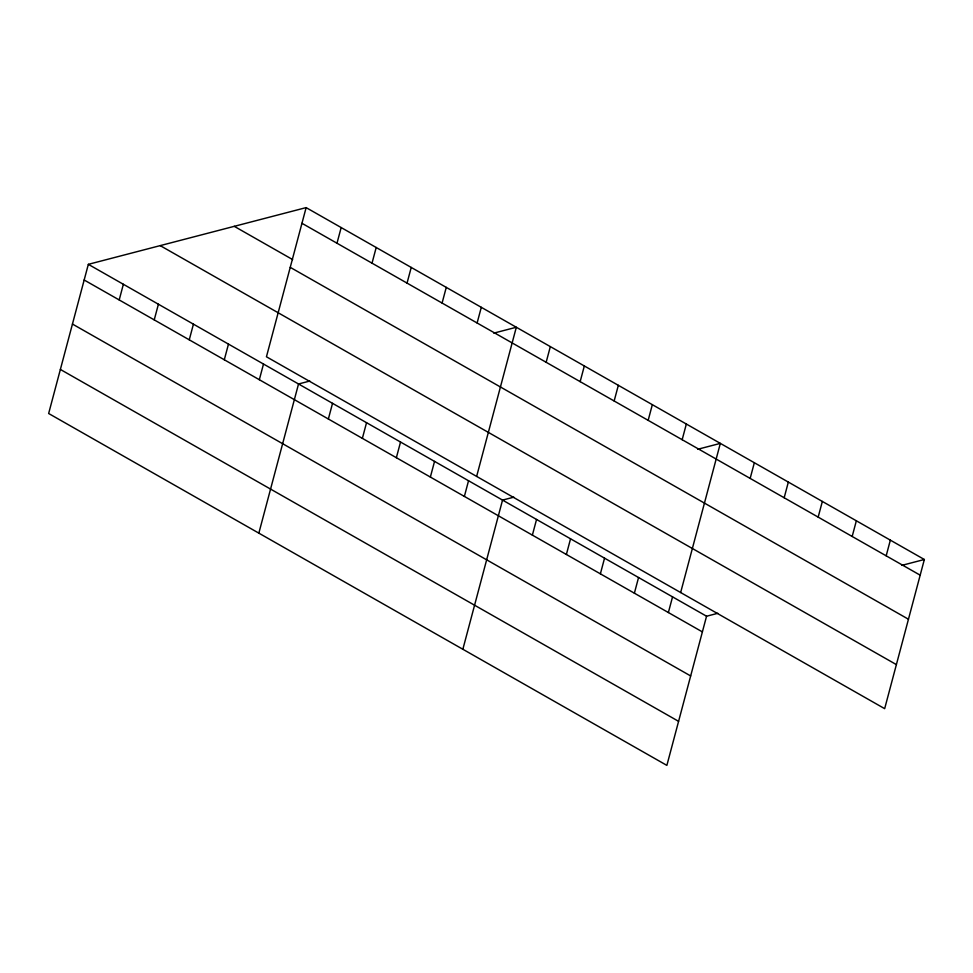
<?xml version="1.0" encoding="UTF-8"?>
<svg xmlns="http://www.w3.org/2000/svg" width="973" height="973" viewBox="0 0 973 973"><rect width="100%" height="100%" fill="white"/><g stroke="black" fill="none" stroke-linecap="round" stroke-linejoin="round"><path stroke-width="1.46" d="M306.13 207.614L266.444 356.775L884.664 708.66L924.35 559.499L306.13 207.614L88.336 264.34L48.65 413.501L666.87 765.386L706.556 616.225L717.831 613.294M119.205 299.952L123.364 284.274M154.233 319.886L158.404 304.221M189.261 339.832L193.432 324.155M224.301 359.767L228.473 344.101M259.329 379.713L263.501 364.036M258.842 533.143L298.529 383.982L309.803 381.039M336.999 243.226L341.17 227.56M328.363 419.01L332.535 403.333M372.027 263.172L376.198 247.495M362.37 438.361L366.541 422.683M407.055 283.107L411.226 267.441M396.364 457.711L400.535 442.046M442.095 303.053L446.266 287.376M430.37 477.062L434.542 461.397M477.123 322.987L481.294 307.322M464.376 496.425L468.536 480.747M476.636 476.417L516.322 327.256L493.773 333.131M462.856 649.259L502.542 500.098L513.817 497.167M546.157 362.284L550.329 346.607M532.377 535.126L536.549 519.46M580.163 381.635L584.335 365.97M566.383 554.476L570.543 538.811M614.158 400.985L618.329 385.32M600.377 573.839L604.549 558.161M648.164 420.348L652.336 404.671M634.384 593.189L638.556 577.512M682.17 439.699L686.342 424.033M668.378 612.54L672.55 596.875M680.65 592.533L720.336 443.384L697.787 449.258M750.171 478.4L754.343 462.734M784.177 497.762L788.337 482.085M818.171 517.113L822.343 501.448M852.178 536.464L856.349 520.798M886.184 555.826L890.344 540.149M901.801 565.374L924.35 559.499M301.958 223.291L920.178 575.177M234.262 226.332L292.642 259.572M290.246 267.344L908.454 619.229M160.204 245.622L896.388 664.608M88.336 264.34L706.556 616.225M84.165 280.005L702.384 631.891M72.452 324.058L690.66 675.943M60.375 369.448L678.582 721.334"/></g></svg>
